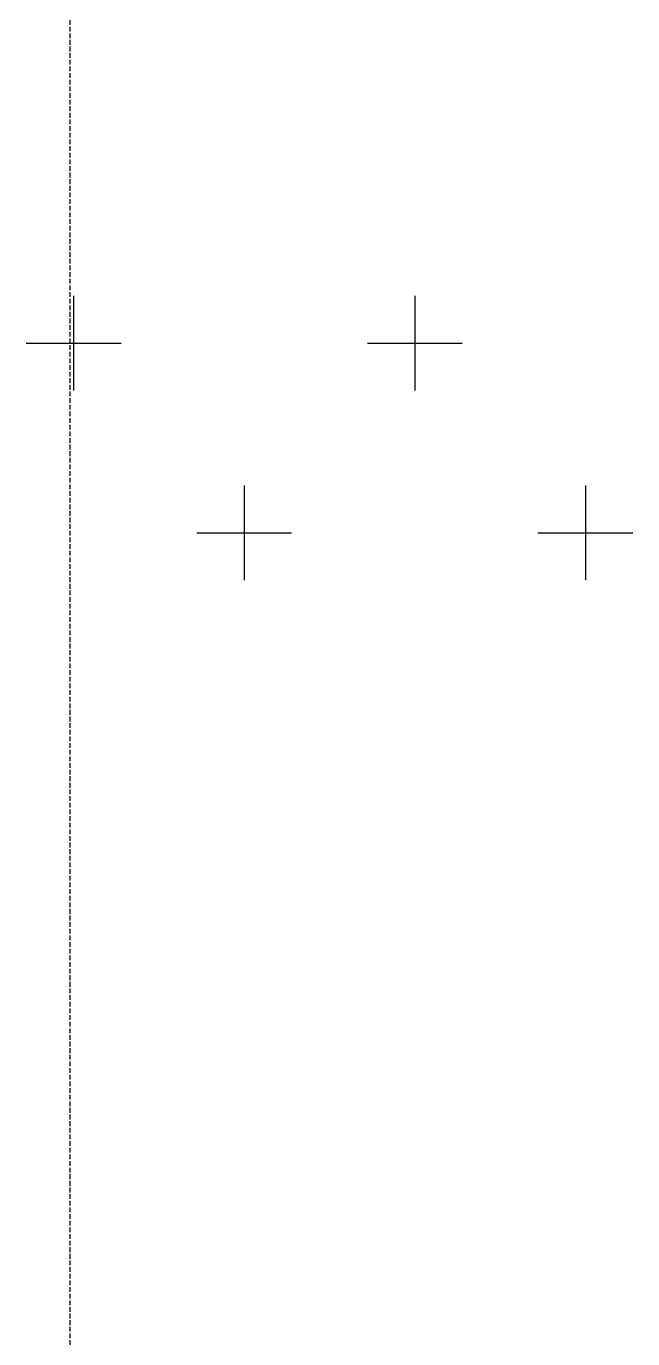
# Model space of a CAD drawing. Extents: x 990312 to 991012, y 80694 to 81594.
# Drawn here: x 990659.6 to 990691.6, y 80925.3 to 80994.5 of the extents above; entities that cross this region are included whole.
import ezdxf

# ---------------------------------------------------------------- set-up
doc = ezdxf.new("R2010")
doc.units = 0
doc.header["$MEASUREMENT"] = 0
doc.linetypes.add('LYJS-XX', pattern=[0.35, 0.25, -0.1])
doc.layers.add('LY-JS-BJ', color=7, linetype='Continuous')

# ---------------------------------------------------------------- blocks, each defined once
blk = doc.blocks.new('微端4P+ELE-117mm-2022.1')
at = {"color": 1, "linetype": 'ByBlock'}
for p, q in [((84.19760868056983, -63.09999934591906), (84.19760868056983, -68.09999934591906)), ((102.1976086805662, -63.09999934591178), (102.1976086805662, -68.09999934591178)), ((81.69760868056983, -65.59999934591906), (86.69760868056983, -65.59999934591906)), ((99.69760868056619, -65.59999934591178), (104.6976086805662, -65.59999934591178)), ((93.1976086805771, -73.09999934591906), (93.1976086805771, -78.09999934591906)), ((111.1976086805735, -73.09999934591178), (111.1976086805735, -78.09999934591178)), ((90.6976086805771, -75.59999934591906), (95.6976086805771, -75.59999934591906)), ((108.6976086805735, -75.59999934591178), (113.6976086805735, -75.59999934591178))]:
    blk.add_line(p, q, dxfattribs=at)

msp = doc.modelspace()

# ---------------------------------------------------------------- linework, layer by layer
at = {"layer": 'LY-JS-BJ', "color": 4, "linetype": 'LYJS-XX', "lineweight": -3}
msp.add_line((990661.8505941889, 81594.39340917047), (990661.8505941889, 80694.39340917047), dxfattribs=at)

# ---------------------------------------------------------------- block references
at = {"color": 2}
msp.add_blockref('微端4P+ELE-117mm-2022.1', (990577.8621387709, 81043.3934091714), dxfattribs=at)

doc.saveas('drawing.dxf')
